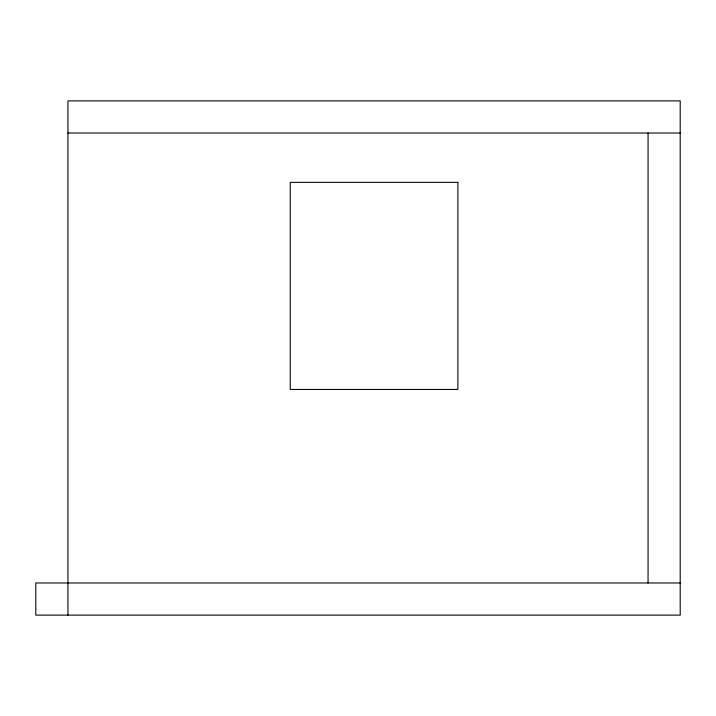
<?xml version="1.0" encoding="UTF-8"?>
<svg xmlns="http://www.w3.org/2000/svg" width="716" height="716" viewBox="0 0 716 716"><rect width="100%" height="100%" fill="white"/><g stroke="black" fill="none" stroke-linecap="round" stroke-linejoin="round"><path stroke-width="1.07" d="M67.939 133.024L680.2 133.024M680.2 582.976L35.8 582.976L35.8 615.116L680.2 615.116L680.2 100.884L67.939 100.884L67.939 615.116M648.061 133.024L648.061 582.976M457.882 182.356L290.257 182.356L290.257 389.441L457.882 389.441L457.882 182.356"/></g></svg>
